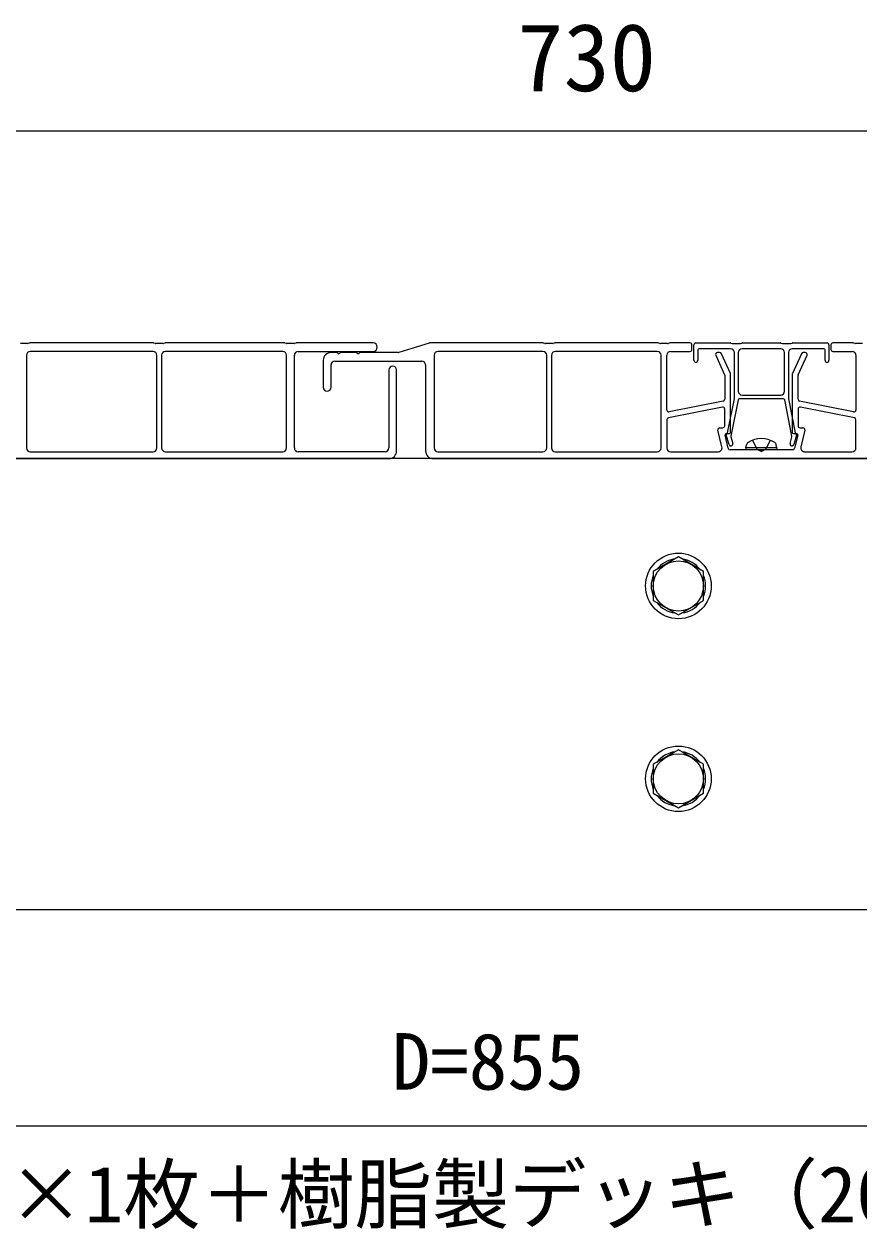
# Model space of a CAD drawing. Units: millimetres, scale not verified. Extents: x -1050 to 1050, y -1565 to 1555.
# Drawn here: x -111.5 to 104.8, y 325.3 to 638 of the extents above; entities that cross this region are included whole.
import ezdxf
from ezdxf.enums import TextEntityAlignment as Align

# ---------------------------------------------------------------- set-up
doc = ezdxf.new("R2010")
doc.units = ezdxf.units.MM
doc.header["$LTSCALE"] = 8
for name, color, linetype in [('0-3_YKK_12', 2, 'Continuous'), ('0-4_YKK_13', 4, 'Continuous'), ('0-5_YKK_D', 6, 'Continuous')]:
    doc.layers.add(name, color=color, linetype=linetype)
doc.styles.add('ＭＳ ゴシック', font='')
doc.styles.get('ＭＳ ゴシック').set_extended_font_data('MS Gothic')

msp = doc.modelspace()

# ---------------------------------------------------------------- linework, layer by layer
at = {"layer": '0-3_YKK_12'}
for p, q in [((410, 525.301), (-345, 525.301)), ((410, 408.301), (-345, 408.301))]:
    msp.add_line(p, q, dxfattribs=at)
at = {"layer": '0-4_YKK_13'}
for p, q in [((-110.573, 555.151), (-112.427, 555.151)), ((-110.07, 555.28), (-110.43, 555.173)), ((-78.073, 555.301), (-109.927, 555.301)), ((-77.57, 555.173), (-77.93, 555.28)), ((-75.573, 555.151), (-77.427, 555.151)), ((-75.07, 555.28), (-75.43, 555.173)), ((-44.073, 555.301), (-74.927, 555.301)), ((-43.57, 555.173), (-43.93, 555.28)), ((-41.573, 555.151), (-43.427, 555.151)), ((-41.07, 555.28), (-41.43, 555.173)), ((-21.1, 555.301), (-40.927, 555.301)), ((-6.573, 555.279), (-14.427, 552.824)), ((22.927, 555.301), (-6.424, 555.301)), ((23.43, 555.173), (23.07, 555.28)), ((25.427, 555.151), (23.573, 555.151)), ((25.93, 555.28), (25.57, 555.173)), ((52.677, 555.301), (26.073, 555.301)), ((53.18, 555.173), (52.82, 555.28)), ((55.177, 555.151), (53.323, 555.151)), ((55.68, 555.28), (55.32, 555.173)), ((61, 555.301), (55.823, 555.301)), ((61.5, 553.601), (61.5, 554.801)), ((62, 550.801), (62, 554.801)), ((62.5, 555.301), (71.427, 555.301)), ((63, 553.501), (63, 550.801)), ((71.5, 553.801), (63.3, 553.801)), ((71.57, 555.28), (71.93, 555.173)), ((72.073, 555.151), (73.927, 555.151)), ((74.07, 555.173), (74.43, 555.28)), ((74.573, 555.301), (84.427, 555.301)), ((84.57, 555.28), (84.93, 555.173)), ((85.073, 555.151), (86.927, 555.151)), ((87.07, 555.173), (87.43, 555.28)), ((95.7, 553.801), (87.5, 553.801)), ((87.573, 555.301), (96.5, 555.301)), ((96, 550.801), (96, 553.501)), ((97, 554.801), (97, 550.801)), ((97.5, 554.801), (97.5, 553.601)), ((103.177, 555.301), (98, 555.301)), ((103.68, 555.173), (103.32, 555.28)), ((105.677, 555.151), (103.823, 555.151)), ((-110.9, 552.101), (-110.9, 528.101)), ((-78.1, 553.101), (-109.9, 553.101)), ((-77.1, 528.101), (-77.1, 552.101)), ((-75.9, 552.101), (-75.9, 528.101)), ((-44.5, 553.101), (-74.9, 553.101)), ((-43.5, 528.101), (-43.5, 552.101)), ((-41.5, 528.101), (-41.5, 552.101)), ((-40.5, 553.101), (-21.1, 553.101)), ((-34, 550.801), (-34, 543.801)), ((-30.52, 552.801), (-32, 552.801)), ((-31, 550.601), (-8.5, 550.601)), ((-25.52, 552.801), (-29.48, 552.801)), ((-14.576, 552.801), (-24.48, 552.801)), ((-5.3, 552.101), (-5.3, 528.101)), ((22.9, 553.101), (-4.3, 553.101)), ((23.9, 528.101), (23.9, 552.101)), ((25.1, 552.101), (25.1, 528.101)), ((52.5, 553.101), (26.1, 553.101)), ((53.5, 528.101), (53.5, 552.101)), ((55, 537.911), (55, 552.101)), ((56, 553.101), (61, 553.101)), ((67.674, 552.095), (69.955, 547.075)), ((68.678, 552.801), (68.129, 552.801)), ((71.455, 547.4), (69.133, 552.508)), ((72.5, 540.831), (72.5, 552.801)), ((73.5, 552.801), (73.5, 542.801)), ((85.5, 542.801), (85.5, 552.801)), ((86.5, 552.801), (86.5, 540.831)), ((89.867, 552.508), (87.545, 547.389)), ((89.045, 547.065), (91.327, 552.095)), ((90.871, 552.801), (90.322, 552.801)), ((98, 553.101), (103, 553.101)), ((104, 552.101), (104, 537.911)), ((-32, 543.801), (-32, 549.601)), ((-17, 548.301), (-17, 528.101)), ((-15, 527.301), (-15, 548.301)), ((-7.5, 549.601), (-7.5, 527.301)), ((71.5, 532.101), (71.5, 547.193)), ((87.5, 547.183), (87.5, 532.101)), ((70, 546.868), (70, 540.711)), ((89, 540.711), (89, 546.858)), ((74.5, 541.801), (84.5, 541.801)), ((69.402, 538.652), (55.402, 535.852)), ((69.598, 540.221), (55.598, 537.421)), ((70, 533.801), (70, 538.162)), ((70.737, 531.985), (72.494, 540.772)), ((73.472, 540.56), (71.579, 531.1)), ((85.234, 540.801), (73.766, 540.801)), ((87.421, 531.1), (85.528, 540.56)), ((86.506, 540.772), (88.263, 531.985)), ((89, 538.162), (89, 533.801)), ((103.402, 537.421), (89.402, 540.221)), ((103.598, 535.852), (89.598, 538.652)), ((55, 535.362), (55, 528.101)), ((104, 528.101), (104, 535.362)), ((69.284, 528.333), (68.248, 532.686)), ((68.734, 533.301), (69.5, 533.301)), ((70.38, 531.801), (71.2, 531.801)), ((87.8, 531.801), (88.62, 531.801)), ((89.5, 533.301), (90.266, 533.301)), ((90.752, 532.686), (89.716, 528.333)), ((70.909, 527.986), (70.088, 531.432)), ((71.12, 528.963), (70.414, 531.412)), ((71.585, 530.958), (72.08, 529.24)), ((75.5, 528.101), (75.641, 528.904)), ((83.5, 528.101), (83.358, 528.904)), ((86.92, 529.24), (87.415, 530.958)), ((88.586, 531.412), (87.88, 528.963)), ((88.912, 531.432), (88.091, 527.986)), ((-295.5, 525.301), (-17, 525.301)), ((-109.9, 527.101), (-78.1, 527.101)), ((-74.9, 527.101), (-44.5, 527.101)), ((-18, 527.101), (-40.5, 527.101)), ((-5.5, 525.301), (191, 525.301)), ((-4.3, 527.101), (22.9, 527.101)), ((26.1, 527.101), (52.5, 527.101)), ((56, 527.101), (68.311, 527.101)), ((78.98, 527.601), (71.395, 527.601)), ((83.5, 528.101), (75.5, 528.101)), ((75.5, 528.101), (75.588, 527.601)), ((83.412, 527.601), (75.588, 527.601)), ((87.605, 527.601), (80.02, 527.601)), ((83.5, 528.101), (83.412, 527.601)), ((90.689, 527.101), (103, 527.101))]:
    msp.add_line(p, q, dxfattribs=at)
for points in [[(84.5, 553.801), (79.5, 553.801), (74.5, 553.801)], [(77.2, 530.081), (78.355, 527.764), (79.5, 527.156)], [(81.8, 530.081), (80.645, 527.764), (79.5, 527.156)]]:
    msp.add_lwpolyline(points, dxfattribs=at)
for points in [[(58, 499.807), (51.5, 496.054), (51.5, 488.549), (58, 484.796), (64.5, 488.549), (64.5, 496.054)], [(58, 449.807), (51.5, 446.054), (51.5, 438.549), (58, 434.796), (64.5, 438.549), (64.5, 446.054)]]:
    msp.add_lwpolyline(points, close=True, dxfattribs=at)
for centre, radius in [((58, 492.301), 8.5), ((58, 492.301), 6.5), ((58, 442.301), 8.5), ((58, 442.301), 6.5)]:
    msp.add_circle(centre, radius, dxfattribs=at)
for centre, radius, start, end in [((-110.573, 555.651), 0.5, 270, 286.69924), ((-109.927, 554.801), 0.5, 90, 106.69924), ((-78.073, 554.801), 0.5, 73.30076, 90), ((-77.427, 555.651), 0.5, 253.30076, 270), ((-75.573, 555.651), 0.5, 270, 286.69924), ((-74.927, 554.801), 0.5, 90, 106.69924), ((-44.073, 554.801), 0.5, 73.30076, 90), ((-43.427, 555.651), 0.5, 253.30076, 270), ((-41.573, 555.651), 0.5, 270, 286.69924), ((-40.927, 554.801), 0.5, 90, 106.69924), ((-21.1, 554.201), 1.1, 270, 90), ((-6.424, 554.801), 0.5, 90, 107.35402), ((22.927, 554.801), 0.5, 73.30076, 90), ((23.573, 555.651), 0.5, 253.30076, 270), ((25.427, 555.651), 0.5, 270, 286.69924), ((26.073, 554.801), 0.5, 90, 106.69924), ((52.677, 554.801), 0.5, 73.30076, 90), ((53.323, 555.651), 0.5, 253.30076, 270), ((55.177, 555.651), 0.5, 270, 286.69924), ((55.823, 554.801), 0.5, 90, 106.69924), ((61, 554.801), 0.5, 0, 90), ((61, 553.601), 0.5, 270, 0), ((62.5, 554.801), 0.5, 90, 180), ((63.3, 553.501), 0.3, 90, 180), ((71.427, 554.801), 0.5, 73.30076, 90), ((71.5, 552.801), 1, 0, 90), ((72.073, 555.651), 0.5, 253.30076, 270), ((74.5, 552.801), 1, 90, 180), ((73.927, 555.651), 0.5, 270, 286.69924), ((74.573, 554.801), 0.5, 90, 106.69924), ((84.427, 554.801), 0.5, 73.30076, 90), ((84.5, 552.801), 1, 0, 90), ((85.073, 555.651), 0.5, 253.30076, 270), ((87.5, 552.801), 1, 90, 180), ((86.927, 555.651), 0.5, 270, 286.69924), ((87.573, 554.801), 0.5, 90, 106.69924), ((95.7, 553.501), 0.3, 0, 90), ((96.5, 554.801), 0.5, 0, 90), ((98, 554.801), 0.5, 90, 180), ((98, 553.601), 0.5, 180, 270), ((103.177, 554.801), 0.5, 73.30076, 90), ((103.823, 555.651), 0.5, 253.30076, 270), ((-109.9, 552.101), 1, 90, 180), ((-78.1, 552.101), 1, 0, 90), ((-74.9, 552.101), 1, 90, 180), ((-44.5, 552.101), 1, 0, 90), ((-40.5, 552.101), 1, 90, 180), ((-32, 550.801), 2, 90, 180), ((-31, 549.601), 1, 90, 180), ((-30.52, 552.501), 0.3, 30, 90), ((-30, 552.801), 0.3, 210, 330), ((-29.48, 552.501), 0.3, 90, 150), ((-25.52, 552.501), 0.3, 30, 90), ((-25, 552.801), 0.3, 210, 330), ((-24.48, 552.501), 0.3, 90, 150), ((-14.576, 553.301), 0.5, 270, 287.35402), ((-8.5, 549.601), 1, 0, 90), ((-4.3, 552.101), 1, 90, 180), ((22.9, 552.101), 1, 0, 90), ((26.1, 552.101), 1, 90, 180), ((52.5, 552.101), 1, 360, 90), ((56, 552.101), 1, 90, 180), ((62.5, 550.801), 0.5, 180, 270), ((62.5, 550.801), 0.5, 270, 0), ((68.129, 552.301), 0.5, 90, 204.44395), ((68.678, 552.301), 0.5, 24.44395, 90), ((90.322, 552.301), 0.5, 90, 155.5983), ((90.871, 552.301), 0.5, 335.5983, 90), ((96.5, 550.801), 0.5, 180, 270), ((96.5, 550.801), 0.5, 270, 0), ((103, 552.101), 1, 0, 90), ((-16, 548.301), 1, 0, 180), ((71, 547.193), 0.5, 0, 24.44395), ((88, 547.183), 0.5, 155.5983, 180), ((69.5, 546.868), 0.5, 0, 24.44395), ((89.5, 546.858), 0.5, 155.5983, 180), ((-33, 543.801), 1, 180, 0), ((72.2, 540.831), 0.3, 348.69007, 0), ((74.5, 542.801), 1, 180, 270), ((84.5, 542.801), 1, 270, 0), ((86.8, 540.831), 0.3, 180, 191.30993), ((55.5, 537.911), 0.5, 180, 281.30993), ((69.5, 538.162), 0.5, 0, 101.30993), ((69.5, 540.711), 0.5, 281.30993, 0), ((73.766, 540.501), 0.3, 90, 168.69007), ((85.234, 540.501), 0.3, 11.30993, 90), ((89.5, 540.711), 0.5, 180, 258.69007), ((89.5, 538.162), 0.5, 78.69007, 180), ((103.5, 537.911), 0.5, 258.69007, 0), ((55.5, 535.362), 0.5, 101.30993, 180), ((103.5, 535.362), 0.5, 0, 78.69007), ((68.734, 532.801), 0.5, 90, 193.3925), ((69.5, 533.801), 0.5, 270, 0), ((70.38, 531.501), 0.3, 90, 193.3925), ((70.7, 531.502), 0.3, 114.827, 197.33887), ((70.442, 532.043), 0.3, 296.01796, 348.69007), ((71.2, 532.101), 0.3, 270, 0), ((87.8, 532.101), 0.3, 180, 270), ((88.558, 532.043), 0.3, 191.30993, 243.98204), ((88.3, 531.502), 0.3, 342.66113, 65.173), ((88.62, 531.501), 0.3, 346.6075, 90), ((89.5, 533.801), 0.5, 180, 270), ((90.266, 532.801), 0.5, 346.6075, 90), ((68.311, 528.101), 1, 270, 13.3925), ((71.6, 529.101), 0.5, 196.079, 16.079), ((71.874, 531.041), 0.3, 168.69007, 196.079), ((76.528, 528.748), 0.9, 122.05588, 170), ((79.5, 524.001), 6.5, 57.94412, 122.05588), ((82.472, 528.748), 0.9, 10, 57.94412), ((87.4, 529.101), 0.5, 163.921, 343.921), ((87.126, 531.041), 0.3, 343.921, 11.30993), ((90.689, 528.101), 1, 166.6075, 270), ((-109.9, 528.101), 1, 180, 270), ((-78.1, 528.101), 1, 270, 0), ((-74.9, 528.101), 1, 180, 270), ((-44.5, 528.101), 1, 270, 0), ((-40.5, 528.101), 1, 180, 270), ((-18, 528.101), 1, 270, 0), ((-17, 527.301), 2, 270, 0), ((-5.5, 527.301), 2, 180, 270), ((-4.3, 528.101), 1, 180, 270), ((22.9, 528.101), 1, 270, 0), ((26.1, 528.101), 1, 180, 270), ((52.5, 528.101), 1, 270, 360), ((56, 528.101), 1, 180, 270), ((71.395, 528.101), 0.5, 193.3925, 270), ((78.98, 527.301), 0.3, 30, 90), ((79.5, 527.601), 0.3, 210, 330), ((80.02, 527.301), 0.3, 90, 150), ((87.605, 528.101), 0.5, 270, 346.6075), ((103, 528.101), 1, 270, 0), ((58, 492.301), 7.05, 97.21814, 142.78186), ((58, 492.301), 7.05, 37.21814, 82.78186), ((58, 492.301), 7.05, 157.21814, 202.78186), ((58, 492.301), 7.05, 337.21814, 22.78186), ((58, 492.301), 7.05, 217.21814, 262.78186), ((58, 492.301), 7.05, 277.21814, 322.78186), ((58, 442.301), 7.05, 97.21814, 142.78186), ((58, 442.301), 7.05, 37.21814, 82.78186), ((58, 442.301), 7.05, 157.21814, 202.78186), ((58, 442.301), 7.05, 337.21814, 22.78186), ((58, 442.301), 7.05, 217.21814, 262.78186), ((58, 442.301), 7.05, 277.21814, 322.78186)]:
    msp.add_arc(centre, radius, start, end, dxfattribs=at)
at = {"layer": '0-5_YKK_D'}
for p, q in [((-322, 610.301), (408, 610.301)), ((-405, 352.301), (450, 352.301))]:
    msp.add_line(p, q, dxfattribs=at)

# ---------------------------------------------------------------- texts
at = {"layer": '0-5_YKK_D', "style": 'ＭＳ ゴシック'}
for s, height, p in [('730', 17.6, (16.273, 615.301)), ('D=855', 14.66, (-16.25, 357.301)), ('［樹脂製デッキ（300幅）×1枚＋樹脂製デッキ（200幅）×2枚］', 14.66, (-345.625, 322.87))]:
    msp.add_text(s, height=height, dxfattribs=at).set_placement(p, align=Align.BOTTOM_LEFT)

doc.saveas('drawing.dxf')
